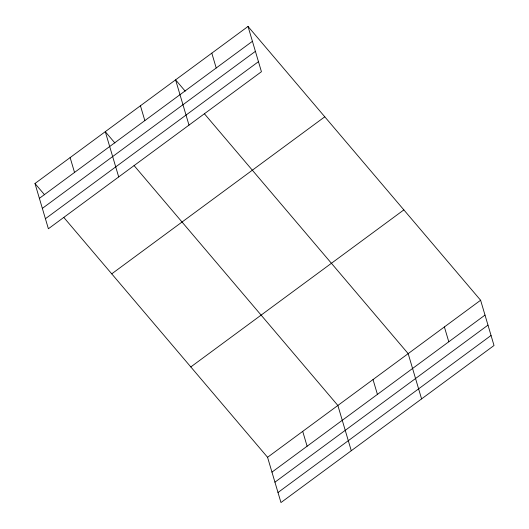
<?xml version="1.0" encoding="UTF-8"?>
<svg xmlns="http://www.w3.org/2000/svg" width="529" height="529" viewBox="0 0 529 529"><rect width="100%" height="100%" fill="white"/><g stroke="black" fill="none" stroke-linecap="round" stroke-linejoin="round"><path stroke-width="0.79" d="M248.028 26.45L261.438 71.713L48.39 228.759L34.98 183.497L248.028 26.45L480.61 300.241L494.02 345.503L280.972 502.55L267.562 457.287L63.764 217.379M39.377 198.342L252.426 41.295M42.353 208.38L255.401 51.333M45.415 218.722L258.463 61.675M111.731 273.85L324.786 116.803M190.81 366.941L403.858 209.887M267.562 457.287L480.61 300.241M271.959 472.132L485.007 315.086M274.935 482.17L487.983 325.123M277.996 492.512L491.044 335.465M185.19 91.14L175.595 79.846L188.998 125.108M204.373 113.728L408.176 353.636L421.58 398.899M114.879 142.969L105.284 131.675L118.694 176.931M134.068 165.557L337.866 405.465L351.276 450.721M34.98 183.497L44.575 194.791M444.393 326.942L448.79 341.78M373.024 379.551L377.422 394.396M211.812 53.151L216.209 67.99M302.714 431.373L307.111 446.218M140.443 105.76L144.84 120.605M70.132 157.582L74.529 172.428"/></g></svg>
